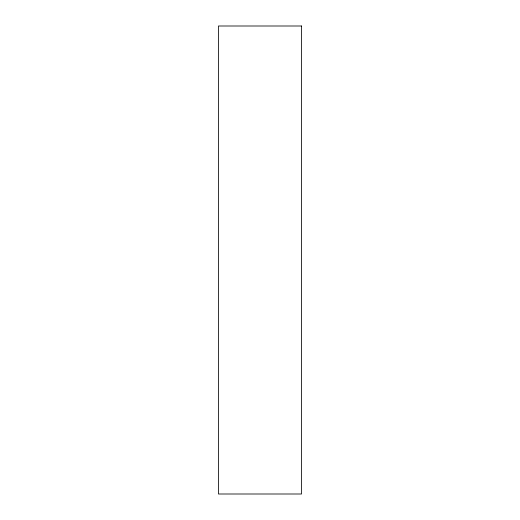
<?xml version="1.0" encoding="UTF-8"?>
<svg xmlns="http://www.w3.org/2000/svg" width="520" height="520" viewBox="0 0 520 520"><rect width="100%" height="100%" fill="white"/><g stroke="black" fill="none" stroke-linecap="round" stroke-linejoin="round"><path stroke-width="0.78" d="M301.535 26L218.465 26L218.465 494L301.535 494L301.535 26"/></g></svg>
